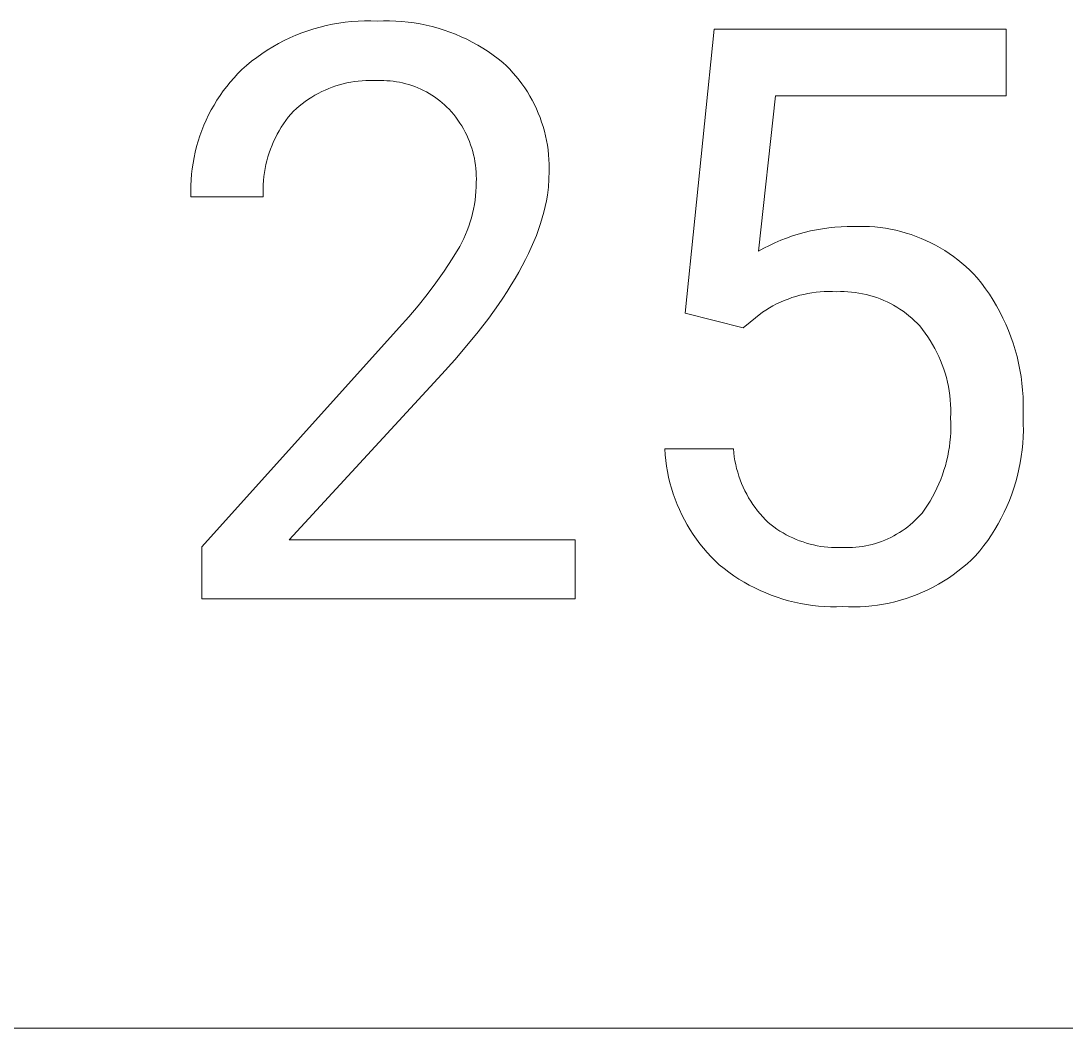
# Model space of a CAD drawing. Header units: millimetres. Extents: x 2840 to 6121, y 744 to 3036.
# Drawn here: x 5631.8 to 5688.8, y 927.5 to 982.4 of the extents above; entities that cross this region are included whole.
import ezdxf

# ---------------------------------------------------------------- set-up
doc = ezdxf.new("R2010")
doc.units = ezdxf.units.MM
doc.header["$MEASUREMENT"] = 0
doc.layers.add('Domyślny', color=7, linetype='Continuous', true_color=0x000000)

msp = doc.modelspace()

# ---------------------------------------------------------------- linework, layer by layer
at = {"layer": 'Domyślny', "color": 18, "lineweight": 15, "true_color": 0x000000}
for p, q in [((5647.823, 981.963), (5648.16, 982.058)), ((5648.16, 982.058), (5648.5, 982.142)), ((5648.5, 982.142), (5648.843, 982.213)), ((5648.843, 982.213), (5649.188, 982.273)), ((5649.188, 982.273), (5649.535, 982.321)), ((5649.535, 982.321), (5649.883, 982.357)), ((5649.883, 982.357), (5650.232, 982.381)), ((5650.232, 982.381), (5650.582, 982.393)), ((5650.582, 982.393), (5650.933, 982.393)), ((5650.933, 982.393), (5651.282, 982.381)), ((5651.282, 982.381), (5651.618, 982.393)), ((5651.618, 982.393), (5651.953, 982.395)), ((5651.953, 982.395), (5652.289, 982.384)), ((5652.289, 982.384), (5652.624, 982.363)), ((5652.624, 982.363), (5652.958, 982.33)), ((5652.958, 982.33), (5653.291, 982.286)), ((5653.291, 982.286), (5653.622, 982.23)), ((5653.622, 982.23), (5653.951, 982.164)), ((5653.951, 982.164), (5654.277, 982.086)), ((5654.277, 982.086), (5654.601, 981.997)), ((5654.601, 981.997), (5654.921, 981.897)), ((5646.198, 981.317), (5646.514, 981.469)), ((5646.514, 981.469), (5646.835, 981.609)), ((5646.835, 981.609), (5647.16, 981.738)), ((5647.16, 981.738), (5647.49, 981.856)), ((5647.49, 981.856), (5647.823, 981.963)), ((5654.921, 981.897), (5655.238, 981.786)), ((5655.238, 981.786), (5655.551, 981.665)), ((5655.551, 981.665), (5655.86, 981.533)), ((5655.86, 981.533), (5656.164, 981.391)), ((5668.075, 966.46), (5669.659, 981.953)), ((5669.659, 981.953), (5685.578, 981.953)), ((5685.578, 981.953), (5685.578, 978.303)), ((5645.285, 980.8), (5645.583, 980.983)), ((5645.583, 980.983), (5645.888, 981.155)), ((5645.888, 981.155), (5646.198, 981.317)), ((5656.164, 981.391), (5656.463, 981.238)), ((5656.463, 981.238), (5656.757, 981.076)), ((5656.757, 981.076), (5657.045, 980.903)), ((5657.045, 980.903), (5657.326, 980.721)), ((5644.43, 980.19), (5644.708, 980.403)), ((5644.708, 980.403), (5644.993, 980.606)), ((5644.993, 980.606), (5645.285, 980.8)), ((5657.326, 980.721), (5657.602, 980.53)), ((5657.602, 980.53), (5657.871, 980.329)), ((5657.871, 980.329), (5658.133, 980.119)), ((5643.679, 979.519), (5643.896, 979.737)), ((5643.896, 979.737), (5644.159, 979.968)), ((5644.159, 979.968), (5644.43, 980.19)), ((5658.133, 980.119), (5658.322, 979.94)), ((5658.322, 979.94), (5658.505, 979.754)), ((5658.505, 979.754), (5658.682, 979.563)), ((5643.267, 979.061), (5643.469, 979.293)), ((5643.469, 979.293), (5643.679, 979.519)), ((5650.658, 979.142), (5650.45, 979.13)), ((5650.866, 979.147), (5650.658, 979.142)), ((5651.074, 979.145), (5650.866, 979.147)), ((5651.282, 979.136), (5651.074, 979.145)), ((5658.682, 979.563), (5658.852, 979.366)), ((5658.852, 979.366), (5659.016, 979.163)), ((5659.016, 979.163), (5659.173, 978.954)), ((5642.709, 978.326), (5642.887, 978.577)), ((5642.887, 978.577), (5643.073, 978.822)), ((5643.073, 978.822), (5643.267, 979.061)), ((5648.44, 978.624), (5648.251, 978.537)), ((5648.632, 978.705), (5648.44, 978.624)), ((5648.826, 978.78), (5648.632, 978.705)), ((5649.023, 978.848), (5648.826, 978.78)), ((5649.222, 978.909), (5649.023, 978.848)), ((5649.423, 978.963), (5649.222, 978.909)), ((5649.626, 979.01), (5649.423, 978.963)), ((5649.831, 979.051), (5649.626, 979.01)), ((5650.036, 979.084), (5649.831, 979.051)), ((5650.243, 979.11), (5650.036, 979.084)), ((5650.45, 979.13), (5650.243, 979.11)), ((5651.456, 979.141), (5651.282, 979.136)), ((5651.631, 979.14), (5651.456, 979.141)), ((5651.805, 979.134), (5651.631, 979.14)), ((5651.978, 979.121), (5651.805, 979.134)), ((5652.151, 979.103), (5651.978, 979.121)), ((5652.324, 979.079), (5652.151, 979.103)), ((5652.495, 979.048), (5652.324, 979.079)), ((5652.666, 979.012), (5652.495, 979.048)), ((5652.835, 978.97), (5652.666, 979.012)), ((5653.002, 978.923), (5652.835, 978.97)), ((5653.168, 978.87), (5653.002, 978.923)), ((5653.332, 978.811), (5653.168, 978.87)), ((5653.493, 978.746), (5653.332, 978.811)), ((5653.653, 978.676), (5653.493, 978.746)), ((5653.81, 978.601), (5653.653, 978.676)), ((5653.964, 978.521), (5653.81, 978.601)), ((5659.173, 978.954), (5659.322, 978.741)), ((5659.322, 978.741), (5659.465, 978.522)), ((5642.379, 977.806), (5642.54, 978.069)), ((5642.54, 978.069), (5642.709, 978.326)), ((5647.357, 978.005), (5647.19, 977.881)), ((5647.529, 978.123), (5647.357, 978.005)), ((5647.704, 978.236), (5647.529, 978.123)), ((5647.883, 978.342), (5647.704, 978.236)), ((5648.065, 978.443), (5647.883, 978.342)), ((5648.251, 978.537), (5648.065, 978.443)), ((5654.116, 978.435), (5653.964, 978.521)), ((5654.264, 978.344), (5654.116, 978.435)), ((5654.409, 978.248), (5654.264, 978.344)), ((5654.551, 978.147), (5654.409, 978.248)), ((5654.69, 978.041), (5654.551, 978.147)), ((5654.824, 977.931), (5654.69, 978.041)), ((5659.465, 978.522), (5659.599, 978.299)), ((5659.599, 978.299), (5659.727, 978.072)), ((5659.727, 978.072), (5659.846, 977.84)), ((5673.002, 978.303), (5672.063, 969.836)), ((5685.578, 978.303), (5673.002, 978.303)), ((5642.085, 977.265), (5642.228, 977.538)), ((5642.228, 977.538), (5642.379, 977.806)), ((5646.715, 977.475), (5646.57, 977.308)), ((5646.869, 977.616), (5646.715, 977.475)), ((5647.027, 977.751), (5646.869, 977.616)), ((5647.19, 977.881), (5647.027, 977.751)), ((5654.955, 977.816), (5654.824, 977.931)), ((5655.082, 977.697), (5654.955, 977.816)), ((5655.205, 977.573), (5655.082, 977.697)), ((5655.332, 977.432), (5655.205, 977.573)), ((5655.453, 977.287), (5655.332, 977.432)), ((5659.846, 977.84), (5659.958, 977.605)), ((5659.958, 977.605), (5660.062, 977.366)), ((5641.828, 976.706), (5641.952, 976.988)), ((5641.952, 976.988), (5642.085, 977.265)), ((5646.297, 976.96), (5646.169, 976.779)), ((5646.43, 977.137), (5646.297, 976.96)), ((5646.57, 977.308), (5646.43, 977.137)), ((5655.57, 977.137), (5655.453, 977.287)), ((5655.682, 976.984), (5655.57, 977.137)), ((5655.788, 976.826), (5655.682, 976.984)), ((5660.062, 977.366), (5660.158, 977.123)), ((5660.158, 977.123), (5660.245, 976.878)), ((5660.245, 976.878), (5660.324, 976.63)), ((5641.609, 976.13), (5641.714, 976.42)), ((5641.714, 976.42), (5641.828, 976.706)), ((5645.933, 976.405), (5645.825, 976.212)), ((5646.048, 976.594), (5645.933, 976.405)), ((5646.169, 976.779), (5646.048, 976.594)), ((5655.889, 976.666), (5655.788, 976.826)), ((5655.984, 976.502), (5655.889, 976.666)), ((5656.073, 976.334), (5655.984, 976.502)), ((5656.157, 976.164), (5656.073, 976.334)), ((5660.324, 976.63), (5660.395, 976.379)), ((5660.395, 976.379), (5660.458, 976.126)), ((5641.429, 975.542), (5641.514, 975.838)), ((5641.514, 975.838), (5641.609, 976.13)), ((5645.629, 975.815), (5645.541, 975.612)), ((5645.723, 976.015), (5645.629, 975.815)), ((5645.825, 976.212), (5645.723, 976.015)), ((5656.235, 975.991), (5656.157, 976.164)), ((5656.307, 975.815), (5656.235, 975.991)), ((5656.373, 975.637), (5656.307, 975.815)), ((5660.458, 976.126), (5660.512, 975.871)), ((5660.512, 975.871), (5660.557, 975.614)), ((5641.289, 974.942), (5641.354, 975.243)), ((5641.354, 975.243), (5641.429, 975.542)), ((5645.387, 975.197), (5645.32, 974.986)), ((5645.46, 975.406), (5645.387, 975.197)), ((5645.541, 975.612), (5645.46, 975.406)), ((5656.432, 975.457), (5656.373, 975.637)), ((5656.486, 975.275), (5656.432, 975.457)), ((5656.533, 975.092), (5656.486, 975.275)), ((5660.557, 975.614), (5660.594, 975.356)), ((5660.594, 975.356), (5660.622, 975.097)), ((5641.19, 974.335), (5641.235, 974.639)), ((5641.235, 974.639), (5641.289, 974.942)), ((5645.261, 974.773), (5645.209, 974.558)), ((5645.32, 974.986), (5645.261, 974.773)), ((5656.574, 974.906), (5656.533, 975.092)), ((5656.609, 974.72), (5656.574, 974.906)), ((5656.637, 974.532), (5656.609, 974.72)), ((5660.622, 975.097), (5660.641, 974.837)), ((5660.641, 974.837), (5660.651, 974.576)), ((5641.132, 973.722), (5641.156, 974.029)), ((5641.156, 974.029), (5641.19, 974.335)), ((5645.128, 974.123), (5645.099, 973.903)), ((5645.165, 974.341), (5645.128, 974.123)), ((5645.209, 974.558), (5645.165, 974.341)), ((5656.658, 974.344), (5656.637, 974.532)), ((5656.673, 974.154), (5656.658, 974.344)), ((5656.682, 973.965), (5656.673, 974.154)), ((5660.646, 974.055), (5660.645, 973.912)), ((5660.653, 974.316), (5660.646, 974.055)), ((5660.651, 974.576), (5660.653, 974.316)), ((5641.118, 973.414), (5641.132, 973.722)), ((5645.063, 973.462), (5645.056, 973.241)), ((5645.077, 973.683), (5645.063, 973.462)), ((5645.099, 973.903), (5645.077, 973.683)), ((5656.675, 973.342), (5656.68, 973.585)), ((5656.68, 973.585), (5656.684, 973.775)), ((5656.684, 973.775), (5656.682, 973.965)), ((5660.623, 973.477), (5660.61, 973.33)), ((5660.633, 973.623), (5660.623, 973.477)), ((5660.64, 973.768), (5660.633, 973.623)), ((5660.645, 973.912), (5660.64, 973.768)), ((5641.114, 973.107), (5641.118, 973.414)), ((5641.121, 972.799), (5641.114, 973.107)), ((5645.056, 973.241), (5645.057, 973.02)), ((5645.057, 973.02), (5645.066, 972.799)), ((5656.642, 972.857), (5656.663, 973.1)), ((5656.663, 973.1), (5656.675, 973.342)), ((5660.555, 972.884), (5660.503, 972.582)), ((5660.576, 973.033), (5660.555, 972.884)), ((5660.595, 973.182), (5660.576, 973.033)), ((5660.61, 973.33), (5660.595, 973.182)), ((5645.066, 972.799), (5641.121, 972.799)), ((5656.532, 972.137), (5656.577, 972.376)), ((5656.577, 972.376), (5656.613, 972.616)), ((5656.613, 972.616), (5656.642, 972.857)), ((5660.503, 972.582), (5660.441, 972.277)), ((5656.419, 971.664), (5656.479, 971.899)), ((5656.479, 971.899), (5656.532, 972.137)), ((5660.367, 971.969), (5660.281, 971.657)), ((5660.441, 972.277), (5660.367, 971.969)), ((5656.192, 970.971), (5656.275, 971.199)), ((5656.275, 971.199), (5656.351, 971.43)), ((5656.351, 971.43), (5656.419, 971.664)), ((5660.184, 971.341), (5660.076, 971.022)), ((5660.281, 971.657), (5660.184, 971.341)), ((5676.236, 971.145), (5676.574, 971.168)), ((5676.574, 971.168), (5676.913, 971.179)), ((5676.913, 971.179), (5677.252, 971.18)), ((5677.252, 971.18), (5677.542, 971.188)), ((5677.542, 971.188), (5677.832, 971.188)), ((5677.832, 971.188), (5678.122, 971.177)), ((5678.122, 971.177), (5678.411, 971.156)), ((5656.002, 970.523), (5656.101, 970.746)), ((5656.101, 970.746), (5656.192, 970.971)), ((5659.956, 970.7), (5659.825, 970.374)), ((5660.076, 971.022), (5659.956, 970.7)), ((5673.596, 970.555), (5673.916, 970.667)), ((5673.916, 970.667), (5674.24, 970.769)), ((5674.24, 970.769), (5674.566, 970.859)), ((5674.566, 970.859), (5674.896, 970.939)), ((5674.896, 970.939), (5675.228, 971.007)), ((5675.228, 971.007), (5675.563, 971.064)), ((5675.563, 971.064), (5675.899, 971.11)), ((5675.899, 971.11), (5676.236, 971.145)), ((5678.411, 971.156), (5678.7, 971.126)), ((5678.7, 971.126), (5678.987, 971.086)), ((5678.987, 971.086), (5679.273, 971.036)), ((5679.273, 971.036), (5679.556, 970.976)), ((5679.556, 970.976), (5679.838, 970.907)), ((5679.838, 970.907), (5680.117, 970.828)), ((5680.117, 970.828), (5680.394, 970.74)), ((5680.394, 970.74), (5680.667, 970.643)), ((5680.667, 970.643), (5680.936, 970.536)), ((5655.371, 969.416), (5655.784, 970.089)), ((5655.784, 970.089), (5655.897, 970.304)), ((5655.897, 970.304), (5656.002, 970.523)), ((5659.682, 970.044), (5659.528, 969.711)), ((5659.825, 970.374), (5659.682, 970.044)), ((5672.359, 970), (5672.661, 970.154)), ((5672.661, 970.154), (5672.968, 970.298)), ((5672.968, 970.298), (5673.28, 970.432)), ((5673.28, 970.432), (5673.596, 970.555)), ((5680.936, 970.536), (5681.202, 970.421)), ((5681.202, 970.421), (5681.464, 970.296)), ((5681.464, 970.296), (5681.722, 970.163)), ((5681.722, 970.163), (5681.975, 970.021)), ((5659.528, 969.711), (5659.363, 969.375)), ((5672.063, 969.836), (5672.359, 970)), ((5681.975, 970.021), (5682.222, 969.87)), ((5682.222, 969.87), (5682.465, 969.711)), ((5682.465, 969.711), (5682.702, 969.544)), ((5682.702, 969.544), (5682.933, 969.369)), ((5654.937, 968.756), (5655.371, 969.416)), ((5659.186, 969.035), (5658.998, 968.691)), ((5659.363, 969.375), (5659.186, 969.035)), ((5682.933, 969.369), (5683.159, 969.186)), ((5683.159, 969.186), (5683.377, 968.996)), ((5683.377, 968.996), (5683.59, 968.799)), ((5654.483, 968.11), (5654.937, 968.756)), ((5658.798, 968.345), (5658.587, 967.994)), ((5658.998, 968.691), (5658.798, 968.345)), ((5683.59, 968.799), (5683.795, 968.594)), ((5683.795, 968.594), (5683.994, 968.382)), ((5683.994, 968.382), (5684.225, 968.091)), ((5654.009, 967.478), (5654.483, 968.11)), ((5658.587, 967.994), (5658.364, 967.641)), ((5684.225, 968.091), (5684.447, 967.792)), ((5684.447, 967.792), (5684.658, 967.485)), ((5653.516, 966.862), (5654.009, 967.478)), ((5658.13, 967.284), (5657.885, 966.923)), ((5658.364, 967.641), (5658.13, 967.284)), ((5673.679, 967.228), (5673.469, 967.145)), ((5673.891, 967.303), (5673.679, 967.228)), ((5674.106, 967.371), (5673.891, 967.303)), ((5674.323, 967.431), (5674.106, 967.371)), ((5674.543, 967.484), (5674.323, 967.431)), ((5674.763, 967.529), (5674.543, 967.484)), ((5674.986, 967.566), (5674.763, 967.529)), ((5675.209, 967.596), (5674.986, 967.566)), ((5675.434, 967.618), (5675.209, 967.596)), ((5675.659, 967.633), (5675.434, 967.618)), ((5675.884, 967.639), (5675.659, 967.633)), ((5676.109, 967.638), (5675.884, 967.639)), ((5676.335, 967.629), (5676.109, 967.638)), ((5676.537, 967.634), (5676.335, 967.629)), ((5676.739, 967.633), (5676.537, 967.634)), ((5676.941, 967.624), (5676.739, 967.633)), ((5677.142, 967.608), (5676.941, 967.624)), ((5677.343, 967.586), (5677.142, 967.608)), ((5677.543, 967.556), (5677.343, 967.586)), ((5677.742, 967.519), (5677.543, 967.556)), ((5677.939, 967.476), (5677.742, 967.519)), ((5678.135, 967.425), (5677.939, 967.476)), ((5678.328, 967.368), (5678.135, 967.425)), ((5678.52, 967.304), (5678.328, 967.368)), ((5678.71, 967.234), (5678.52, 967.304)), ((5678.896, 967.156), (5678.71, 967.234)), ((5684.658, 967.485), (5684.859, 967.172)), ((5653.004, 966.26), (5653.516, 966.862)), ((5657.885, 966.923), (5657.359, 966.192)), ((5672.469, 966.627), (5672.281, 966.503)), ((5672.662, 966.744), (5672.469, 966.627)), ((5672.858, 966.855), (5672.662, 966.744)), ((5673.058, 966.959), (5672.858, 966.855)), ((5673.262, 967.056), (5673.058, 966.959)), ((5673.469, 967.145), (5673.262, 967.056)), ((5679.08, 967.073), (5678.896, 967.156)), ((5679.261, 966.983), (5679.08, 967.073)), ((5679.439, 966.886), (5679.261, 966.983)), ((5679.613, 966.784), (5679.439, 966.886)), ((5679.784, 966.676), (5679.613, 966.784)), ((5679.95, 966.561), (5679.784, 966.676)), ((5684.859, 967.172), (5685.049, 966.852)), ((5685.049, 966.852), (5685.228, 966.525)), ((5652.473, 965.675), (5653.004, 966.26)), ((5657.359, 966.192), (5656.788, 965.447)), ((5671.232, 965.651), (5668.075, 966.46)), ((5672.281, 966.503), (5671.232, 965.651)), ((5680.113, 966.441), (5679.95, 966.561)), ((5680.271, 966.316), (5680.113, 966.441)), ((5680.425, 966.185), (5680.271, 966.316)), ((5680.574, 966.048), (5680.425, 966.185)), ((5680.719, 965.907), (5680.574, 966.048)), ((5685.228, 966.525), (5685.397, 966.193)), ((5685.397, 966.193), (5685.554, 965.856)), ((5641.722, 953.722), (5652.473, 965.675)), ((5680.858, 965.76), (5680.719, 965.907)), ((5681.012, 965.569), (5680.858, 965.76)), ((5681.16, 965.372), (5681.012, 965.569)), ((5685.554, 965.856), (5685.699, 965.513)), ((5685.699, 965.513), (5685.834, 965.166)), ((5656.788, 965.447), (5656.172, 964.688)), ((5681.302, 965.171), (5681.16, 965.372)), ((5681.436, 964.965), (5681.302, 965.171)), ((5681.563, 964.754), (5681.436, 964.965)), ((5685.834, 965.166), (5685.956, 964.814)), ((5656.172, 964.688), (5655.509, 963.915)), ((5681.684, 964.539), (5681.563, 964.754)), ((5681.796, 964.32), (5681.684, 964.539)), ((5685.956, 964.814), (5686.066, 964.459)), ((5686.066, 964.459), (5686.165, 964.1)), ((5655.509, 963.915), (5654.801, 963.129)), ((5681.902, 964.098), (5681.796, 964.32)), ((5681.999, 963.872), (5681.902, 964.098)), ((5682.089, 963.643), (5681.999, 963.872)), ((5686.165, 964.1), (5686.251, 963.737)), ((5682.172, 963.411), (5682.089, 963.643)), ((5682.246, 963.177), (5682.172, 963.411)), ((5686.251, 963.737), (5686.325, 963.373)), ((5686.325, 963.373), (5686.387, 963.005)), ((5654.801, 963.129), (5646.475, 954.104)), ((5682.312, 962.94), (5682.246, 963.177)), ((5682.37, 962.701), (5682.312, 962.94)), ((5682.421, 962.46), (5682.37, 962.701)), ((5686.387, 963.005), (5686.436, 962.636)), ((5686.436, 962.636), (5686.473, 962.266)), ((5682.463, 962.217), (5682.421, 962.46)), ((5682.496, 961.973), (5682.463, 962.217)), ((5686.473, 962.266), (5686.497, 961.894)), ((5682.522, 961.729), (5682.496, 961.973)), ((5682.539, 961.483), (5682.522, 961.729)), ((5682.548, 961.237), (5682.539, 961.483)), ((5686.497, 961.894), (5686.509, 961.522)), ((5686.509, 961.522), (5686.509, 961.15)), ((5682.541, 960.745), (5682.548, 960.991)), ((5682.548, 960.991), (5682.548, 961.237)), ((5686.509, 961.15), (5686.496, 960.778)), ((5682.552, 960.482), (5682.541, 960.745)), ((5682.554, 960.219), (5682.552, 960.482)), ((5686.496, 960.778), (5686.51, 960.423)), ((5686.51, 960.423), (5686.512, 960.067)), ((5682.533, 959.693), (5682.548, 959.956)), ((5682.548, 959.956), (5682.554, 960.219)), ((5686.512, 960.067), (5686.502, 959.711)), ((5682.476, 959.17), (5682.509, 959.431)), ((5682.509, 959.431), (5682.533, 959.693)), ((5686.48, 959.356), (5686.446, 959.002)), ((5686.502, 959.711), (5686.48, 959.356)), ((5666.981, 958.741), (5666.96, 959.052)), ((5666.96, 959.052), (5670.697, 959.052)), ((5667.013, 958.432), (5666.981, 958.741)), ((5670.697, 959.052), (5670.718, 958.837)), ((5670.718, 958.837), (5670.747, 958.623)), ((5682.327, 958.394), (5682.385, 958.651)), ((5682.385, 958.651), (5682.435, 958.91)), ((5682.435, 958.91), (5682.476, 959.17)), ((5686.4, 958.649), (5686.343, 958.298)), ((5686.446, 959.002), (5686.4, 958.649)), ((5667.055, 958.123), (5667.013, 958.432)), ((5667.108, 957.817), (5667.055, 958.123)), ((5670.747, 958.623), (5670.783, 958.41)), ((5670.783, 958.41), (5670.826, 958.198)), ((5670.826, 958.198), (5670.876, 957.988)), ((5682.184, 957.888), (5682.26, 958.14)), ((5682.26, 958.14), (5682.327, 958.394)), ((5686.343, 958.298), (5686.273, 957.949)), ((5667.17, 957.512), (5667.108, 957.817)), ((5667.243, 957.209), (5667.17, 957.512)), ((5670.876, 957.988), (5670.934, 957.78)), ((5670.934, 957.78), (5670.999, 957.574)), ((5670.999, 957.574), (5671.071, 957.37)), ((5682.009, 957.391), (5682.101, 957.638)), ((5682.101, 957.638), (5682.184, 957.888)), ((5686.192, 957.602), (5686.1, 957.259)), ((5686.273, 957.949), (5686.192, 957.602)), ((5667.327, 956.909), (5667.243, 957.209)), ((5671.071, 957.37), (5671.15, 957.169)), ((5671.15, 957.169), (5671.235, 956.971)), ((5671.235, 956.971), (5671.328, 956.776)), ((5681.8, 956.908), (5681.908, 957.148)), ((5681.908, 957.148), (5682.009, 957.391)), ((5685.996, 956.919), (5685.88, 956.582)), ((5686.1, 957.259), (5685.996, 956.919)), ((5667.42, 956.612), (5667.327, 956.909)), ((5667.523, 956.319), (5667.42, 956.612)), ((5671.328, 956.776), (5671.427, 956.584)), ((5671.427, 956.584), (5671.533, 956.396)), ((5671.533, 956.396), (5671.645, 956.211)), ((5681.428, 956.211), (5681.56, 956.439)), ((5681.56, 956.439), (5681.684, 956.672)), ((5681.684, 956.672), (5681.8, 956.908)), ((5685.88, 956.582), (5685.754, 956.25)), ((5667.637, 956.029), (5667.523, 956.319)), ((5667.76, 955.743), (5667.637, 956.029)), ((5671.645, 956.211), (5671.763, 956.03)), ((5671.763, 956.03), (5671.888, 955.854)), ((5671.888, 955.854), (5672.019, 955.682)), ((5681.143, 955.769), (5681.289, 955.988)), ((5681.289, 955.988), (5681.428, 956.211)), ((5685.616, 955.922), (5685.467, 955.598)), ((5685.754, 956.25), (5685.616, 955.922)), ((5667.892, 955.461), (5667.76, 955.743)), ((5668.034, 955.185), (5667.892, 955.461)), ((5672.019, 955.682), (5672.155, 955.515)), ((5672.155, 955.515), (5672.297, 955.352)), ((5672.297, 955.352), (5672.445, 955.194)), ((5680.615, 955.161), (5680.744, 955.288)), ((5680.744, 955.288), (5680.869, 955.42)), ((5680.869, 955.42), (5680.989, 955.555)), ((5680.989, 955.555), (5681.143, 955.769)), ((5685.308, 955.28), (5685.138, 954.968)), ((5685.467, 955.598), (5685.308, 955.28)), ((5668.185, 954.913), (5668.034, 955.185)), ((5668.346, 954.646), (5668.185, 954.913)), ((5668.515, 954.385), (5668.346, 954.646)), ((5672.445, 955.194), (5672.598, 955.042)), ((5672.598, 955.042), (5672.753, 954.917)), ((5672.753, 954.917), (5672.912, 954.797)), ((5672.912, 954.797), (5673.075, 954.683)), ((5673.075, 954.683), (5673.241, 954.575)), ((5679.91, 954.593), (5680.059, 954.697)), ((5680.059, 954.697), (5680.204, 954.806)), ((5680.204, 954.806), (5680.345, 954.919)), ((5680.345, 954.919), (5680.482, 955.038)), ((5680.482, 955.038), (5680.615, 955.161)), ((5684.957, 954.661), (5684.766, 954.361)), ((5685.138, 954.968), (5684.957, 954.661)), ((5646.475, 954.104), (5662.077, 954.104)), ((5662.077, 954.104), (5662.077, 950.881)), ((5668.693, 954.129), (5668.515, 954.385)), ((5668.879, 953.88), (5668.693, 954.129)), ((5673.241, 954.575), (5673.412, 954.472)), ((5673.412, 954.472), (5673.585, 954.375)), ((5673.585, 954.375), (5673.762, 954.283)), ((5673.762, 954.283), (5673.942, 954.198)), ((5673.942, 954.198), (5674.124, 954.119)), ((5674.124, 954.119), (5674.309, 954.046)), ((5678.785, 954.013), (5678.954, 954.079)), ((5678.954, 954.079), (5679.12, 954.151)), ((5679.12, 954.151), (5679.284, 954.229)), ((5679.284, 954.229), (5679.445, 954.312)), ((5679.445, 954.312), (5679.603, 954.4)), ((5679.603, 954.4), (5679.759, 954.494)), ((5679.759, 954.494), (5679.91, 954.593)), ((5684.566, 954.067), (5684.355, 953.78)), ((5684.766, 954.361), (5684.566, 954.067)), ((5641.722, 950.881), (5641.722, 953.722)), ((5669.074, 953.637), (5668.879, 953.88)), ((5669.277, 953.401), (5669.074, 953.637)), ((5674.309, 954.046), (5674.497, 953.979)), ((5674.497, 953.979), (5674.686, 953.919)), ((5674.686, 953.919), (5674.878, 953.865)), ((5674.878, 953.865), (5675.071, 953.818)), ((5675.071, 953.818), (5675.266, 953.777)), ((5675.266, 953.777), (5675.462, 953.742)), ((5675.462, 953.742), (5675.659, 953.715)), ((5675.659, 953.715), (5675.856, 953.694)), ((5675.856, 953.694), (5676.055, 953.679)), ((5676.055, 953.679), (5676.254, 953.671)), ((5676.254, 953.671), (5676.453, 953.67)), ((5676.453, 953.67), (5676.651, 953.676)), ((5676.651, 953.676), (5676.833, 953.671)), ((5676.833, 953.671), (5677.014, 953.672)), ((5677.014, 953.672), (5677.195, 953.679)), ((5677.195, 953.679), (5677.376, 953.692)), ((5677.376, 953.692), (5677.556, 953.711)), ((5677.556, 953.711), (5677.735, 953.736)), ((5677.735, 953.736), (5677.914, 953.767)), ((5677.914, 953.767), (5678.091, 953.805)), ((5678.091, 953.805), (5678.267, 953.848)), ((5678.267, 953.848), (5678.442, 953.897)), ((5678.442, 953.897), (5678.615, 953.952)), ((5678.615, 953.952), (5678.785, 954.013)), ((5684.135, 953.5), (5683.906, 953.228)), ((5684.355, 953.78), (5684.135, 953.5)), ((5669.488, 953.172), (5669.277, 953.401)), ((5669.706, 952.951), (5669.488, 953.172)), ((5669.932, 952.737), (5669.706, 952.951)), ((5683.677, 953.005), (5683.44, 952.79)), ((5683.906, 953.228), (5683.677, 953.005)), ((5670.189, 952.529), (5669.932, 952.737)), ((5670.452, 952.33), (5670.189, 952.529)), ((5682.945, 952.384), (5682.687, 952.193)), ((5683.196, 952.582), (5682.945, 952.384)), ((5683.44, 952.79), (5683.196, 952.582)), ((5670.722, 952.141), (5670.452, 952.33)), ((5670.998, 951.96), (5670.722, 952.141)), ((5671.28, 951.789), (5670.998, 951.96)), ((5671.568, 951.627), (5671.28, 951.789)), ((5682.154, 951.84), (5681.878, 951.677)), ((5682.423, 952.012), (5682.154, 951.84)), ((5682.687, 952.193), (5682.423, 952.012)), ((5671.861, 951.475), (5671.568, 951.627)), ((5672.159, 951.333), (5671.861, 951.475)), ((5672.461, 951.201), (5672.159, 951.333)), ((5681.021, 951.244), (5680.726, 951.12)), ((5681.311, 951.379), (5681.021, 951.244)), ((5681.597, 951.523), (5681.311, 951.379)), ((5681.878, 951.677), (5681.597, 951.523)), ((5662.077, 950.881), (5641.722, 950.881)), ((5672.768, 951.079), (5672.461, 951.201)), ((5673.079, 950.968), (5672.768, 951.079)), ((5673.393, 950.867), (5673.079, 950.968)), ((5673.71, 950.777), (5673.393, 950.867)), ((5674.031, 950.697), (5673.71, 950.777)), ((5674.353, 950.628), (5674.031, 950.697)), ((5679.197, 950.651), (5678.883, 950.589)), ((5679.509, 950.724), (5679.197, 950.651)), ((5679.818, 950.808), (5679.509, 950.724)), ((5680.124, 950.901), (5679.818, 950.808)), ((5680.427, 951.006), (5680.124, 950.901)), ((5680.726, 951.12), (5680.427, 951.006)), ((5674.678, 950.57), (5674.353, 950.628)), ((5675.005, 950.523), (5674.678, 950.57)), ((5675.333, 950.487), (5675.005, 950.523)), ((5675.662, 950.462), (5675.333, 950.487)), ((5675.992, 950.448), (5675.662, 950.462)), ((5676.322, 950.445), (5675.992, 950.448)), ((5676.651, 950.453), (5676.322, 950.445)), ((5676.971, 950.44), (5676.651, 950.453)), ((5677.291, 950.438), (5676.971, 950.44)), ((5677.611, 950.446), (5677.291, 950.438)), ((5677.931, 950.466), (5677.611, 950.446)), ((5678.25, 950.496), (5677.931, 950.466)), ((5678.567, 950.537), (5678.25, 950.496)), ((5678.883, 950.589), (5678.567, 950.537)), ((4880.999, 927.471), (6120.943, 927.471))]:
    msp.add_line(p, q, dxfattribs=at)

doc.saveas('drawing.dxf')
